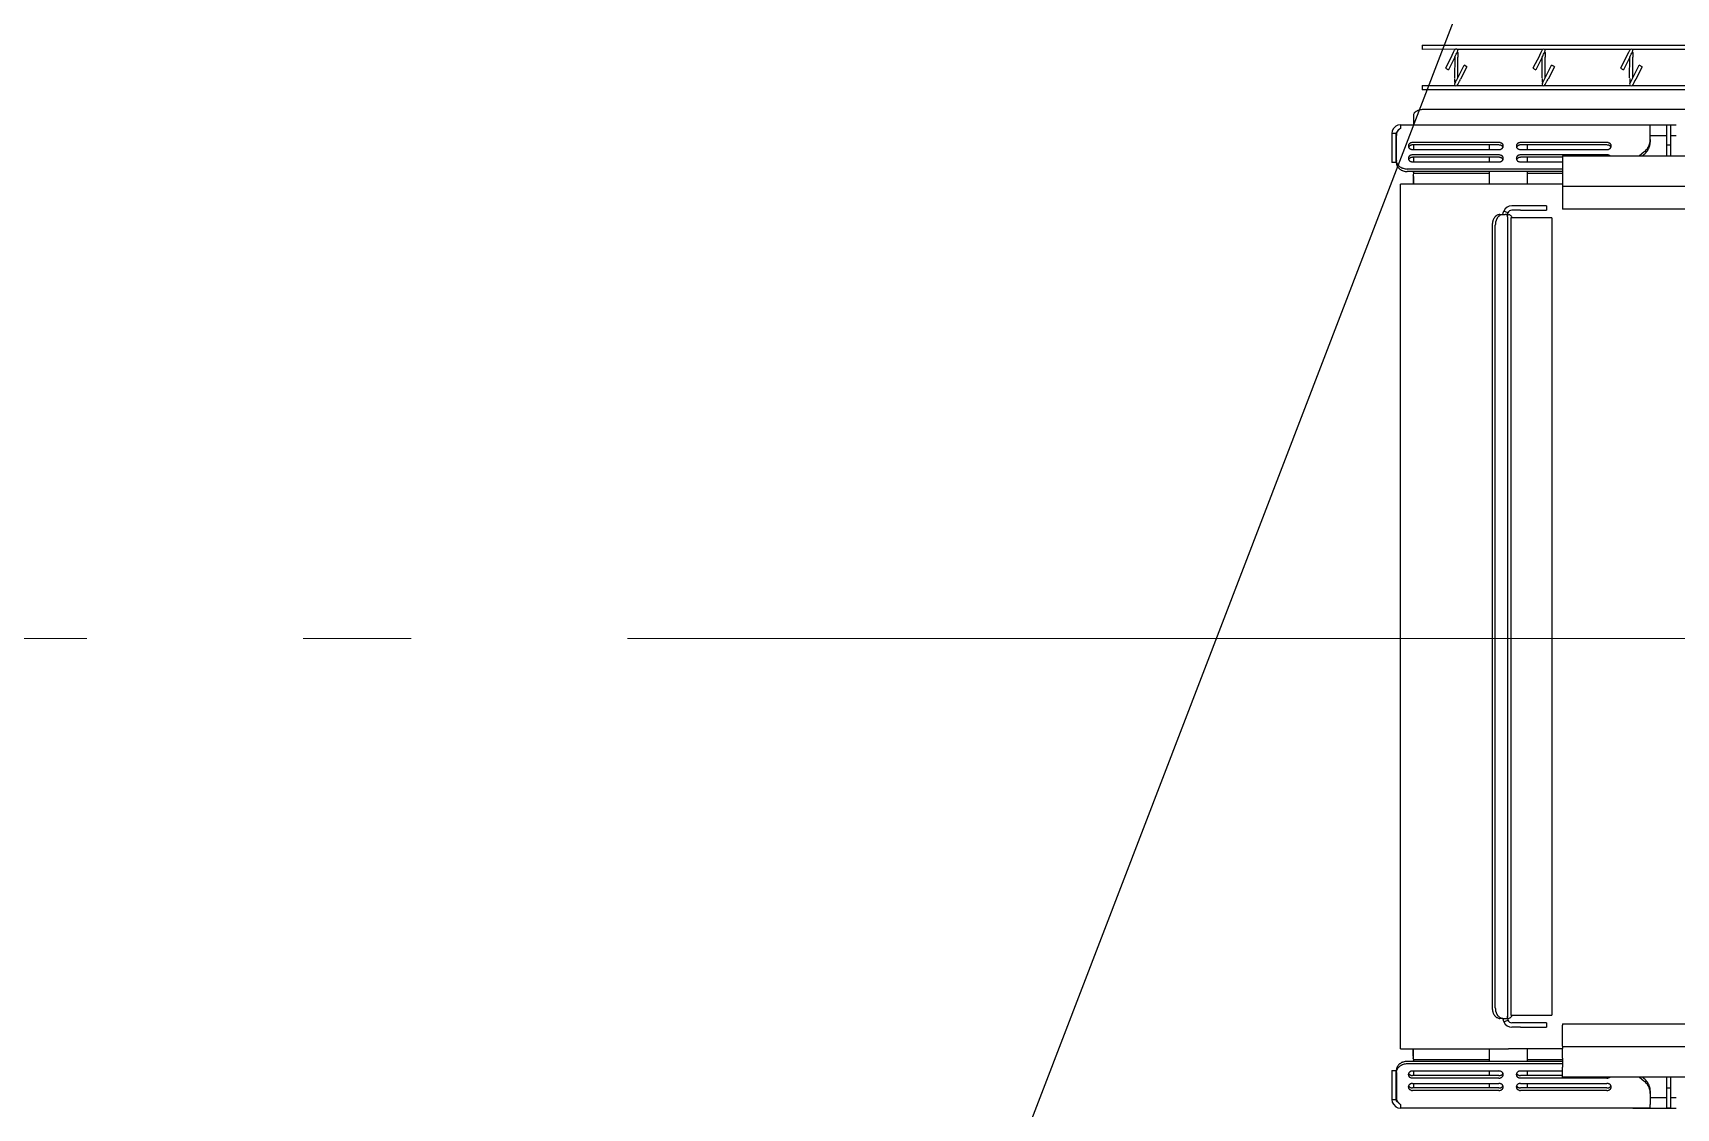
# Model space of a CAD drawing. Header units: millimetres. Extents: x -187347 to 135007, y -6415 to 292048.
# Drawn here: x -49441 to -47921, y 7620 to 8615 of the extents above; entities that cross this region are included whole.
import ezdxf

# ---------------------------------------------------------------- set-up
doc = ezdxf.new("R2010")
doc.units = ezdxf.units.MM
doc.header["$LTSCALE"] = 100
doc.linetypes.add('Z_LINE-CNTR', pattern=[17, 12, -2, 1, -2])
doc.layers.get('0').update_dxf_attribs({"lineweight": 18})
doc.layers.add('1', color=7, linetype='Continuous')
doc.layers.add('Layout Cabinplant', color=30, linetype='Continuous')
doc.layers.add('S-GRID', color=7, linetype='Continuous', lineweight=5)

# ---------------------------------------------------------------- blocks, each defined once
blk = doc.blocks.new('CP_Giblet area_New')
at = {"color": 0, "linetype": 'Continuous'}
for p, q in [((6749.5, 1031.9), (6744.5, 1031.9)), ((6749.5, 1021.9), (6744.5, 1021.9)), ((6753.5, 1031.9), (6749.5, 1031.9)), ((6749.5, 1031.9), (6749.5, 1016.7)), ((6749.5, 1031.9), (6753.5, 1031.9)), ((6768.5, 1031.9), (6753.5, 1031.9)), ((6753.5, 1016.7), (6753.5, 1031.9)), ((6768.5, 1021.9), (6753.5, 1021.9)), ((6779.5, 1031.9), (6768.5, 1031.9)), ((6768.5, 1031.9), (6768.5, 1028.5)), ((6768.5, 1031.9), (6999.5, 1031.9)), ((6768.5, 1018.2), (6768.5, 1028.5)), ((6780.6, 1031.9), (6779.5, 1031.9)), ((6784.5, 1031.9), (6780.6, 1031.9)), ((6784.5, 1031.9), (6791.4, 1031.9)), ((7001.8, 1031.6), (6999.5, 1031.9)), ((6999.5, 1028.5), (6999.5, 1031.9)), ((7000.9, 1027.4), (7003.2, 1025.4)), ((7003.9, 1030.6), (7001.8, 1031.6)), ((7003.2, 1025.4), (7003.5, 1023.9)), ((7003.3, 999.1), (7003.3, 1022.1)), ((7007.5, 1023.9), (7003.5, 1023.9)), ((7003.5, 1023.9), (7003.5, 1000)), ((7006.1, 1028.3), (7003.9, 1030.6)), ((7007.1, 1026.2), (7006.1, 1028.3)), ((7007.5, 1023.9), (7007.1, 1026.2)), ((7007.5, 1000), (7007.5, 1023.9)), ((6749.5, 1016.7), (6749.5, 1013)), ((6753.5, 1013), (6749.5, 1013)), ((6749.5, 1013), (6749.5, 1004.6)), ((6749.5, 1004.6), (6749.5, 1003.2)), ((6753.5, 1013), (6753.5, 1016.7)), ((6753.5, 1004.6), (6753.5, 1013)), ((6753.5, 1003.2), (6753.5, 1004.6)), ((6768.5, 1015.9), (6768.5, 1018.2)), ((6778.5, 1003.2), (6774.3, 1006.6)), ((6774.3, 1004.3), (6775.7, 1003.2)), ((6808.5, 1015.5), (6888.4, 1015.5)), ((6808.5, 1013.2), (6888.4, 1013.2)), ((6888.4, 1009), (6808.5, 1009)), ((6808.5, 1004), (6888.4, 1004)), ((6882, 1013.2), (6882, 1009)), ((6908.4, 1015.5), (6988.3, 1015.5)), ((6908.4, 1013.2), (6988.3, 1013.2)), ((6988.3, 1009), (6908.4, 1009)), ((6908.4, 1004), (6988.3, 1004)), ((6917, 1013.2), (6917, 1009)), ((6987.5, 1009), (6987.5, 1013.2)), ((4431.5, 1003.2), (6849.5, 1003.2)), ((6849.5, 1003.2), (6849.5, 994)), ((6849.5, 1001.8), (6888.4, 1001.8)), ((6888.4, 997.5), (6849.5, 997.5)), ((6849.5, 985.5), (6849.5, 994)), ((6849.5, 990.9), (6993.3, 990.9)), ((6849.5, 988.6), (6993.3, 988.6)), ((6882, 1001.8), (6882, 997.5)), ((6882, 988.6), (6882, 976.9)), ((6908.4, 1001.8), (6988.3, 1001.8)), ((6988.3, 997.5), (6908.4, 997.5)), ((6917, 1001.8), (6917, 997.5)), ((6917, 988.6), (6917, 976.9)), ((6987.5, 997.5), (6987.5, 1001.8)), ((6987.5, 986.9), (6987.6, 988.8)), ((6987.7, 988), (6987.6, 988.8)), ((7003.3, 999.1), (7003.5, 996.9)), ((7003.5, 1000), (7003.5, 996.9)), ((7007.5, 996.9), (7003.5, 996.9)), ((7007.5, 996.9), (7007.5, 1000)), ((6849.5, 974.9), (4976.5, 974.9)), ((6882, 986.9), (6849.5, 986.9)), ((6849.5, 985.5), (6849.5, 976.7)), ((6849.5, 976.9), (6899.5, 976.9)), ((6849.5, 974.9), (6849.5, 976.7)), ((6849.5, 974.4), (6849.5, 974.9)), ((6849.5, 974.4), (6849.5, 955)), ((6999.5, 976.9), (6899.5, 976.9)), ((6987.5, 986.9), (6917, 986.9)), ((6987.5, 986.9), (6987.7, 988)), ((6987.7, 985.9), (6987.5, 986.9)), ((6987.7, 985.2), (6987.5, 984.6)), ((6987.5, 984.6), (6987.7, 983.2)), ((6987.7, 985.9), (6987.7, 985.2)), ((6987.7, 985.2), (6987.7, 985.9)), ((6987.7, 983.2), (6987.7, 985.2)), ((6987.7, 983.2), (6987.7, 976.9)), ((6987.7, 976.9), (6987.7, 983.2)), ((6999.5, 976.9), (6999.5, 176.9)), ((6849.5, 953.9), (4976.5, 953.9)), ((6849.5, 953.9), (6849.5, 955)), ((6859.5, 207.9), (6859.5, 945.9)), ((6897.5, 945.9), (6859.5, 945.9)), ((6864.5, 952.9), (6864.5, 956.9)), ((6867.4, 956.9), (6864.5, 956.9)), ((6864.5, 952.9), (6867.4, 952.9)), ((6881.5, 956.9), (6867.4, 956.9)), ((6867.4, 952.9), (6881.5, 952.9)), ((6888.6, 956.9), (6881.5, 956.9)), ((6881.5, 952.9), (6888.6, 952.9)), ((6888.6, 956.9), (6896.5, 956.9)), ((6888.6, 952.9), (6896.5, 952.9)), ((6897.5, 207.9), (6897.5, 945.9)), ((6900.5, 948.9), (6899.2, 948.5)), ((6903.9, 952.1), (6900.1, 950.4)), ((6900.3, 949.7), (6900.1, 950.4)), ((6900.5, 948.9), (6900.3, 949.7)), ((6900.5, 948.9), (6900.4, 946.8)), ((6900.4, 946.8), (6900.5, 947.8)), ((6900.5, 207), (6900.4, 946.8)), ((6900.5, 948.9), (6901, 948.9)), ((6900.5, 947.8), (6901, 948.9)), ((6902.8, 948.9), (6901, 948.9)), ((6904.7, 948.9), (6902.8, 948.9)), ((6904.4, 950.5), (6903.9, 952.1)), ((6904.7, 948.9), (6904.4, 950.5)), ((6904.7, 948.9), (6907.5, 948.9)), ((6911.8, 938.9), (6911.8, 214.9)), ((6914.6, 214.9), (6914.6, 938.9)), ((4976.5, 199.9), (6849.5, 199.9)), ((6849.5, 198.8), (6849.5, 199.9)), ((6849.5, 179.4), (6849.5, 198.8)), ((6859.5, 207.9), (6878.5, 207.9)), ((6864.5, 196.9), (6864.5, 200.9)), ((6867.4, 200.9), (6864.5, 200.9)), ((6881.5, 200.9), (6867.4, 200.9)), ((6878.5, 207.9), (6897.5, 207.9)), ((6888.6, 200.9), (6881.5, 200.9)), ((6888.6, 200.9), (6896.5, 200.9)), ((6900.4, 204.9), (6899.2, 205.3)), ((6900.3, 204.1), (6900.1, 203.4)), ((6900.1, 203.4), (6903.9, 201.8)), ((6900.4, 204.9), (6900.3, 204.1)), ((6900.5, 207), (6900.4, 204.9)), ((6900.5, 207), (6900.5, 206)), ((6900.5, 206), (6901.1, 204.9)), ((6901.1, 204.9), (6902.8, 204.9)), ((6904.7, 204.9), (6902.8, 204.9)), ((6904.4, 203.3), (6903.9, 201.8)), ((6904.7, 204.9), (6904.4, 203.3)), ((6907.5, 204.9), (6904.7, 204.9)), ((6864.5, 196.9), (6867.4, 196.9)), ((6867.4, 196.9), (6881.5, 196.9)), ((6881.5, 196.9), (6888.6, 196.9)), ((6888.6, 196.9), (6896.5, 196.9)), ((4976.5, 178.9), (6849.5, 178.9)), ((6849.5, 178.9), (6849.5, 179.4)), ((6849.5, 177.1), (6849.5, 178.9)), ((6849.5, 168.3), (6849.5, 177.1)), ((6849.5, 176.9), (6899.5, 176.9)), ((6849.5, 159.8), (6849.5, 168.3)), ((6882, 176.9), (6882, 165.2)), ((6899.5, 176.9), (6999.5, 176.9)), ((6917, 176.9), (6917, 165.2)), ((6987.5, 170.7), (6987.5, 176.9)), ((6987.5, 176.9), (6987.5, 170.7)), ((6987.5, 170.7), (6987.5, 169.4)), ((6987.7, 168.2), (6987.5, 170.7)), ((6987.5, 169.4), (6987.7, 168.2)), ((6987.5, 166.9), (6987.7, 168.2)), ((6849.5, 166.9), (6882, 166.9)), ((6849.5, 165.2), (6993.3, 165.2)), ((6849.5, 162.9), (6993.3, 162.9)), ((6849.5, 150.6), (6849.5, 159.8)), ((6888.4, 156.3), (6849.5, 156.3)), ((6849.5, 152), (6888.4, 152)), ((6882, 156.3), (6882, 152)), ((6988.3, 156.3), (6908.4, 156.3)), ((6908.4, 152), (6988.3, 152)), ((6917, 166.9), (6987.5, 166.9)), ((6917, 156.3), (6917, 152)), ((6987.6, 165), (6987.5, 166.9)), ((6987.7, 165.8), (6987.5, 166.9)), ((6987.5, 152), (6987.5, 156.3)), ((6987.6, 165), (6987.7, 165.8)), ((7003.5, 156.9), (7003.3, 154.7)), ((7003.3, 154.7), (7003.3, 131.7)), ((7003.5, 156.9), (7003.5, 153.8)), ((7003.5, 156.9), (7007.5, 156.9)), ((7003.5, 153.8), (7003.5, 129.9)), ((7007.5, 153.8), (7007.5, 156.9)), ((7007.5, 129.9), (7007.5, 153.8)), ((6849.5, 150.6), (4431.5, 150.6)), ((6749.5, 150.6), (6749.5, 149.2)), ((6749.5, 149.2), (6749.5, 140.8)), ((6749.5, 140.8), (6753.5, 140.8)), ((6749.5, 140.8), (6749.5, 137.1)), ((6749.5, 137.1), (6749.5, 121.9)), ((6753.5, 149.2), (6753.5, 150.6)), ((6753.5, 140.8), (6753.5, 149.2)), ((6753.5, 137.1), (6753.5, 140.8)), ((6753.5, 121.9), (6753.5, 137.1)), ((6768.5, 135.6), (6768.5, 137.9)), ((6775.7, 150.6), (6774.3, 149.5)), ((6774.3, 147.2), (6778.5, 150.6)), ((6808.5, 149.8), (6888.4, 149.8)), ((6888.4, 144.8), (6808.5, 144.8)), ((6808.5, 140.6), (6888.4, 140.6)), ((6808.5, 138.3), (6888.4, 138.3)), ((6882, 144.8), (6882, 140.6)), ((6908.4, 149.8), (6988.3, 149.8)), ((6988.3, 144.8), (6908.4, 144.8)), ((6908.4, 140.6), (6988.3, 140.6)), ((6908.4, 138.3), (6988.3, 138.3)), ((6917, 144.8), (6917, 140.6)), ((6987.5, 140.6), (6987.5, 144.8)), ((6749.5, 131.9), (6744.5, 131.9)), ((6749.5, 121.9), (6744.5, 121.9)), ((6753.5, 121.9), (6749.5, 121.9)), ((6768.5, 131.9), (6753.5, 131.9)), ((6768.5, 121.9), (6753.5, 121.9)), ((6768.5, 135.6), (6768.5, 125.3)), ((6768.5, 125.3), (6768.5, 121.9)), ((6999.5, 121.9), (6768.5, 121.9)), ((6987.5, 115.8), (6987.5, 121.9)), ((6999.5, 121.9), (6999.5, 125.3)), ((6999.5, 121.9), (7001.8, 122.2)), ((7000.5, 126.1), (7001, 126.2)), ((7001, 126.2), (7000.5, 126.1)), ((7003.5, 129.9), (7001, 126.2)), ((7001.8, 122.2), (7003.9, 123.2)), ((7003.5, 129.9), (7007.5, 129.9)), ((7003.9, 123.2), (7006.1, 125.5)), ((7006.1, 125.5), (7007.1, 127.6)), ((7007.1, 127.6), (7007.5, 129.9)), ((5900.6, 107.8), (6977.5, 107.8)), ((6987.5, 112.8), (6987.5, 115.8)), ((5660.5, 89.6), (6979.5, 89.6)), ((6785.1, 85.7), (6705.9, 85.6)), ((6776, 68.2), (6781.9, 79.7)), ((6784.5, 78.4), (6778.7, 66.8)), ((6781.9, 79.7), (6782.6, 81.1)), ((6782.6, 81.1), (6783, 81.7)), ((6783, 81.7), (6783.7, 83)), ((6783.7, 83), (6784.3, 84.4)), ((6784.3, 84.4), (6785.1, 85.7)), ((6784.8, 79), (6784.5, 78.4)), ((6784.5, 78.4), (6784.5, 59.4)), ((6785.5, 80.4), (6784.8, 79)), ((6785.9, 81.1), (6785.5, 80.4)), ((6786.4, 82.2), (6785.9, 81.1)), ((6786.7, 82.8), (6786.4, 82.2)), ((6787.2, 83.5), (6786.7, 82.8)), ((6866.1, 85.7), (6786.9, 85.6)), ((6787.4, 82.1), (6787.2, 83.5)), ((6787.5, 78.4), (6787.3, 59.4)), ((6787.4, 79.1), (6787.4, 82.1)), ((6857, 68.2), (6862.9, 79.7)), ((6865.5, 78.4), (6859.7, 66.8)), ((6863.7, 81.2), (6862.9, 79.7)), ((6864, 81.7), (6863.7, 81.2)), ((6864.9, 83.5), (6864, 81.7)), ((6865.5, 84.6), (6864.9, 83.5)), ((6866.1, 85.7), (6865.5, 84.6)), ((6865.8, 79), (6865.5, 78.4)), ((6865.5, 78.4), (6865.5, 59.4)), ((6866.5, 80.4), (6865.8, 79)), ((6866.9, 81.1), (6866.5, 80.4)), ((6867.4, 82.2), (6866.9, 81.1)), ((6867.7, 82.8), (6867.4, 82.2)), ((6868.2, 83.5), (6867.7, 82.8)), ((6947.1, 85.7), (6867.9, 85.6)), ((6868.4, 82.1), (6868.2, 83.5)), ((6868.5, 78.4), (6868.3, 59.4)), ((6868.4, 79.1), (6868.4, 82.1)), ((6938, 68.2), (6943.9, 79.7)), ((6946.5, 78.4), (6940.7, 66.8)), ((6944.7, 81.2), (6943.9, 79.7)), ((6945, 81.7), (6944.7, 81.2)), ((6945.9, 83.5), (6945, 81.7)), ((6946.5, 84.6), (6945.9, 83.5)), ((6947.1, 85.7), (6946.5, 84.6)), ((6946.8, 79), (6946.5, 78.4)), ((6946.5, 78.4), (6946.5, 59.4)), ((6947.5, 80.4), (6946.8, 79)), ((6947.9, 81.1), (6947.5, 80.4)), ((6948.4, 82.2), (6947.9, 81.1)), ((6948.7, 82.8), (6948.4, 82.2)), ((6949.2, 83.5), (6948.7, 82.8)), ((6979.5, 85.6), (6948.9, 85.6)), ((6949.4, 82.1), (6949.2, 83.5)), ((6949.3, 59.4), (6949.5, 78.4)), ((6949.4, 79.1), (6949.4, 82.1)), ((6979.5, 86.8), (6979.5, 89.6)), ((6979.5, 85.6), (6979.5, 86.8)), ((6776, 68.2), (6778.7, 66.8)), ((6787.3, 59.4), (6793.2, 71)), ((6790, 58.1), (6795.9, 69.6)), ((6795.9, 69.6), (6793.2, 71)), ((6857, 68.2), (6857.8, 67.7)), ((6857.8, 67.7), (6859.7, 66.8)), ((6868.3, 59.4), (6874.2, 71)), ((6871, 58.1), (6876.9, 69.6)), ((6876.9, 69.6), (6874.2, 71)), ((6938, 68.2), (6940.7, 66.8)), ((6949.3, 59.4), (6955.2, 71)), ((6952, 58.1), (6957.9, 69.6)), ((6957.9, 69.6), (6955.2, 71)), ((6979.5, 48.2), (5660.5, 48.2)), ((6705.9, 52.2), (6785.1, 52.2)), ((6784.5, 58.7), (6784.5, 59.4)), ((6784.5, 57.7), (6784.5, 58.7)), ((6784.5, 57.1), (6784.5, 57.7)), ((6784.5, 55.2), (6784.5, 57.1)), ((6784.9, 54.5), (6784.5, 55.2)), ((6784.9, 54.5), (6784.5, 53.3)), ((6785.2, 55), (6784.9, 54.5)), ((6785.5, 55.6), (6785.2, 55)), ((6786.1, 56.7), (6785.5, 55.6)), ((6786.4, 57.3), (6786.1, 56.7)), ((6786.6, 57.9), (6786.4, 57.3)), ((6786.9, 58.5), (6786.6, 57.9)), ((6787.3, 59.4), (6786.9, 58.5)), ((6786.9, 52.2), (6866.1, 52.2)), ((6788.3, 54.8), (6787.4, 53)), ((6789.7, 57.5), (6788.3, 54.8)), ((6790, 58.1), (6789.7, 57.5)), ((6865.5, 58.7), (6865.5, 59.4)), ((6865.5, 57.7), (6865.5, 58.7)), ((6865.5, 57.1), (6865.5, 57.7)), ((6865.5, 55.2), (6865.5, 57.1)), ((6865.9, 54.5), (6865.5, 55.2)), ((6865.9, 54.5), (6865.5, 53.3)), ((6866.2, 55), (6865.9, 54.5)), ((6866.5, 55.6), (6866.2, 55)), ((6867.1, 56.7), (6866.5, 55.6)), ((6867.4, 57.3), (6867.1, 56.7)), ((6867.6, 57.9), (6867.4, 57.3)), ((6867.9, 58.5), (6867.6, 57.9)), ((6868.3, 59.4), (6867.9, 58.5)), ((6867.9, 52.2), (6947.1, 52.2)), ((6869.3, 54.8), (6868.4, 53)), ((6870.7, 57.5), (6869.3, 54.8)), ((6871, 58.1), (6870.7, 57.5)), ((6946.5, 58.7), (6946.5, 59.4)), ((6946.5, 57.7), (6946.5, 58.7)), ((6946.5, 57.1), (6946.5, 57.7)), ((6946.5, 55.2), (6946.5, 57.1)), ((6946.9, 54.5), (6946.5, 55.2)), ((6946.9, 54.5), (6946.5, 53.3)), ((6947.2, 55), (6946.9, 54.5)), ((6947.5, 55.6), (6947.2, 55)), ((6948.1, 56.7), (6947.5, 55.6)), ((6948.4, 57.3), (6948.1, 56.7)), ((6948.6, 57.9), (6948.4, 57.3)), ((6948.9, 58.5), (6948.6, 57.9)), ((6948.6, 52.1), (6979.5, 52.2)), ((6949.3, 59.4), (6948.9, 58.5)), ((6950.3, 54.8), (6949.4, 53)), ((6951.7, 57.5), (6950.3, 54.8)), ((6952, 58.1), (6951.7, 57.5)), ((6979.5, 48.2), (6979.5, 52.2))]:
    blk.add_line(p, q, dxfattribs=at)
for centre, radius, start, end in [((6896.5, 948.9), 8.04, 23.4791, 90.4323), ((6896.4, 948.9), 3.96, 22.1694, 89.1293), ((6896.4, 204.9), 3.96, 270.8707, 337.8306), ((6896.5, 204.9), 8.04, 269.5736, 337.3118), ((6786, 84.4), 1.5, 322.9984, 123), ((6867, 84.4), 1.5, 322.9984, 123), ((6948, 84.4), 1.5, 322.9984, 123), ((6786, 53.4), 1.5, 183.0017, 343.0008), ((6867, 53.4), 1.5, 183.0017, 343.0008), ((6948, 53.4), 1.5, 183.0011, 296.9989), ((6948, 53.4), 1.5, 296.9975, 342.9988)]:
    blk.add_arc(centre, radius, start, end, dxfattribs=at)
for points in [[(7003.3, 1022.1), (7003.3, 1023.3), (7003, 1024.6), (7002.7, 1025.1), (7002.3, 1025.6), (7001.9, 1026.2), (7001.5, 1026.7), (7000.5, 1027.7), (6999.5, 1028.5)], [(6768.5, 1018.2), (6768.6, 1016.1), (6769.1, 1014), (6769.5, 1012.9), (6770, 1011.9), (6770.5, 1011), (6771.1, 1010), (6772.6, 1008.2), (6774.3, 1006.6)], [(6768.5, 1015.9), (6768.6, 1013.8), (6769.1, 1011.7), (6769.5, 1010.6), (6770, 1009.6), (6770.5, 1008.7), (6771.1, 1007.7), (6772.6, 1005.9), (6774.3, 1004.3)], [(6808.5, 1015.5), (6807.6, 1015.4), (6806.7, 1015.2), (6806.4, 1015.1), (6806.2, 1014.9), (6805.9, 1014.7), (6805.6, 1014.4), (6805.3, 1014.2), (6805, 1013.9), (6804.8, 1013.5), (6804.7, 1013.2), (6804.6, 1012.8), (6804.5, 1012.5), (6804.5, 1012.2), (6804.6, 1011.8), (6804.7, 1011.4), (6804.9, 1010.9), (6805.1, 1010.5), (6805.3, 1010.2), (6805.5, 1010), (6805.8, 1009.8), (6806.1, 1009.6), (6806.5, 1009.4), (6807.4, 1009.1), (6808.5, 1009)], [(6808.5, 1013.2), (6807.7, 1013.2), (6806.9, 1013), (6806.7, 1012.9), (6806.4, 1012.8), (6806.1, 1012.6), (6805.8, 1012.4), (6805.2, 1011.9), (6804.8, 1011.2)], [(6808.5, 1004), (6807.7, 1004), (6806.9, 1003.8), (6806.2, 1003.5), (6805.6, 1003.1)], [(6888.4, 1009), (6889.2, 1009), (6890.1, 1009.3), (6890.4, 1009.4), (6890.6, 1009.5), (6891, 1009.8), (6891.2, 1010), (6891.6, 1010.4), (6891.9, 1010.9), (6892.1, 1011.2), (6892.2, 1011.6), (6892.3, 1011.8), (6892.4, 1012), (6892.3, 1012.4), (6892.3, 1012.7), (6892.2, 1013.1), (6892.1, 1013.4), (6891.9, 1013.8), (6891.6, 1014.1), (6891.4, 1014.4), (6891.1, 1014.6), (6890.7, 1014.9), (6890.3, 1015), (6889.4, 1015.4), (6888.4, 1015.5)], [(6892.1, 1011.2), (6891.6, 1011.8), (6891.2, 1012.3), (6891, 1012.4), (6890.8, 1012.6), (6890.4, 1012.7), (6890.1, 1012.9), (6889.2, 1013.1), (6888.4, 1013.2)], [(6888.4, 997.5), (6889.2, 997.6), (6890.1, 997.8), (6890.4, 997.9), (6890.6, 998.1), (6891, 998.3), (6891.2, 998.6), (6891.6, 999), (6891.9, 999.4), (6892.1, 999.8), (6892.2, 1000.1), (6892.3, 1000.3), (6892.4, 1000.6), (6892.3, 1000.9), (6892.3, 1001.3), (6892.2, 1001.6), (6892.1, 1002), (6891.9, 1002.3), (6891.6, 1002.6), (6891.4, 1002.9), (6891.1, 1003.2), (6890.7, 1003.4), (6890.3, 1003.6), (6889.4, 1003.9), (6888.4, 1004)], [(6908.4, 1015.5), (6907.5, 1015.4), (6906.6, 1015.2), (6906.3, 1015.1), (6906.1, 1014.9), (6905.8, 1014.7), (6905.5, 1014.4), (6905.2, 1014.2), (6904.9, 1013.9), (6904.7, 1013.5), (6904.6, 1013.2), (6904.5, 1012.8), (6904.4, 1012.5), (6904.4, 1012.2), (6904.5, 1011.8), (6904.6, 1011.4), (6904.8, 1010.9), (6905, 1010.5), (6905.2, 1010.2), (6905.4, 1010), (6905.7, 1009.8), (6906, 1009.6), (6906.4, 1009.4), (6907.3, 1009.1), (6908.4, 1009)], [(6908.4, 1004), (6907.5, 1004), (6906.6, 1003.7), (6906.3, 1003.6), (6906.1, 1003.5), (6905.8, 1003.2), (6905.5, 1003), (6905.2, 1002.7), (6904.9, 1002.4), (6904.7, 1002.1), (6904.6, 1001.7), (6904.5, 1001.4), (6904.4, 1001), (6904.4, 1000.7), (6904.5, 1000.3), (6904.5, 999.9), (6904.6, 999.6), (6904.8, 999.3), (6905.1, 999), (6905.4, 998.6), (6905.6, 998.4), (6906, 998.2), (6906.4, 998), (6907.3, 997.6), (6908.4, 997.5)], [(6908.4, 1013.2), (6907.6, 1013.2), (6906.8, 1013), (6906.6, 1012.9), (6906.3, 1012.8), (6906, 1012.6), (6905.7, 1012.4), (6905.1, 1011.9), (6904.7, 1011.2)], [(6988.3, 1009), (6989.1, 1009), (6990, 1009.3), (6990.3, 1009.4), (6990.5, 1009.5), (6990.9, 1009.8), (6991.1, 1010), (6991.5, 1010.4), (6991.8, 1010.9), (6992, 1011.2), (6992.1, 1011.6), (6992.2, 1011.8), (6992.3, 1012), (6992.2, 1012.4), (6992.2, 1012.7), (6992.1, 1013.1), (6992, 1013.4), (6991.8, 1013.8), (6991.5, 1014.1), (6991.3, 1014.4), (6991, 1014.6), (6990.6, 1014.9), (6990.2, 1015), (6989.3, 1015.4), (6988.3, 1015.5)], [(6992, 1011.2), (6991.5, 1011.8), (6991.1, 1012.3), (6990.9, 1012.4), (6990.7, 1012.6), (6990.3, 1012.7), (6990, 1012.9), (6989.1, 1013.1), (6988.3, 1013.2)], [(6988.3, 997.5), (6989.1, 997.6), (6990, 997.8), (6990.3, 997.9), (6990.5, 998.1), (6990.9, 998.3), (6991.1, 998.6), (6991.5, 999), (6991.8, 999.4), (6992, 999.8), (6992.1, 1000.1), (6992.2, 1000.3), (6992.3, 1000.6), (6992.2, 1000.9), (6992.2, 1001.3), (6992.1, 1001.6), (6992, 1002), (6991.8, 1002.3), (6991.5, 1002.6), (6991.3, 1002.9), (6991, 1003.2), (6990.6, 1003.4), (6990.2, 1003.6), (6989.3, 1003.9), (6988.3, 1004)], [(6892.1, 999.7), (6891.6, 1000.3), (6891.2, 1000.8), (6891, 1001), (6890.8, 1001.1), (6890.4, 1001.3), (6890.1, 1001.4), (6889.2, 1001.7), (6888.4, 1001.8)], [(6908.4, 1001.8), (6907.6, 1001.7), (6906.8, 1001.5), (6906.6, 1001.4), (6906.3, 1001.3), (6906, 1001.1), (6905.7, 1000.9), (6905.1, 1000.3), (6904.6, 999.6)], [(6992, 999.7), (6991.5, 1000.3), (6991.1, 1000.8), (6990.9, 1001), (6990.7, 1001.1), (6990.3, 1001.3), (6990, 1001.4), (6989.1, 1001.7), (6988.3, 1001.8)], [(6993.3, 990.9), (6995.2, 991.1), (6997.1, 991.6), (6998, 991.9), (6998.8, 992.3), (6999.6, 992.8), (7000.3, 993.3), (7001, 993.9), (7001.6, 994.6), (7002.2, 995.2), (7002.7, 996), (7003.3, 997.5), (7003.3, 999.1)], [(6993.3, 988.6), (6995.2, 988.8), (6997.1, 989.3), (6998, 989.6), (6998.8, 990), (6999.6, 990.5), (7000.3, 991), (7001, 991.6), (7001.6, 992.3), (7002.1, 993), (7002.5, 993.7), (7003.1, 995.3), (7003.5, 996.9)], [(6899.2, 948.5), (6898.4, 948.4), (6897.6, 947.9), (6896.9, 947.1), (6896.3, 946.2)], [(6911.8, 938.9), (6911.6, 940.8), (6911.2, 942.7), (6910.9, 943.6), (6910.6, 944.5), (6910.2, 945.2), (6909.7, 946), (6909.2, 946.6), (6908.6, 947.2), (6908, 947.7), (6907.4, 948.1), (6906.1, 948.7), (6904.7, 948.9)], [(6914.6, 938.9), (6914.5, 940.8), (6914.1, 942.7), (6913.8, 943.6), (6913.4, 944.5), (6913, 945.2), (6912.5, 946), (6912, 946.6), (6911.5, 947.2), (6910.9, 947.7), (6910.2, 948.1), (6908.9, 948.7), (6907.5, 948.9)], [(6904.7, 204.9), (6906.1, 205.1), (6907.4, 205.7), (6908, 206.1), (6908.6, 206.6), (6909.2, 207.2), (6909.7, 207.8), (6910.2, 208.6), (6910.6, 209.3), (6910.9, 210.2), (6911.2, 211.1), (6911.6, 213), (6911.8, 214.9)], [(6907.5, 204.9), (6908.9, 205.1), (6910.2, 205.7), (6910.9, 206.1), (6911.5, 206.6), (6912, 207.2), (6912.5, 207.8), (6913, 208.6), (6913.4, 209.3), (6913.8, 210.2), (6914.1, 211.1), (6914.5, 213), (6914.6, 214.9)], [(6896.3, 207.6), (6896.9, 206.7), (6897.6, 205.9), (6898.4, 205.4), (6899.2, 205.3)], [(6888.4, 149.8), (6889.2, 149.8), (6890.1, 150.1), (6890.4, 150.2), (6890.6, 150.3), (6891, 150.6), (6891.2, 150.8), (6891.5, 151.1), (6891.8, 151.4), (6892, 151.7), (6892.1, 152.1), (6892.3, 152.4), (6892.3, 152.8), (6892.3, 153.1), (6892.2, 153.4), (6892.1, 153.9), (6891.9, 154.3), (6891.7, 154.7), (6891.5, 155.1), (6891.3, 155.3), (6891.1, 155.5), (6890.7, 155.7), (6890.3, 155.8), (6889.4, 156.2), (6888.4, 156.3)], [(6888.4, 152), (6889.1, 152.1), (6889.9, 152.3), (6890.1, 152.4), (6890.4, 152.5), (6890.7, 152.7), (6891, 152.9), (6891.6, 153.4), (6892.1, 154.1)], [(6908.4, 156.3), (6907.5, 156.2), (6906.6, 156), (6906.3, 155.9), (6906.1, 155.7), (6905.8, 155.5), (6905.5, 155.2), (6905.2, 155), (6904.9, 154.7), (6904.7, 154.3), (6904.6, 154), (6904.5, 153.6), (6904.4, 153.3), (6904.4, 152.9), (6904.5, 152.5), (6904.5, 152.2), (6904.6, 151.8), (6904.8, 151.5), (6905.1, 151.2), (6905.4, 150.9), (6905.6, 150.6), (6906, 150.4), (6906.4, 150.2), (6907.3, 149.9), (6908.4, 149.8)], [(6904.7, 154.1), (6905.1, 153.5), (6905.5, 153), (6905.7, 152.8), (6905.9, 152.7), (6906.3, 152.5), (6906.6, 152.4), (6907.5, 152.1), (6908.4, 152)], [(6988.3, 149.8), (6989.1, 149.8), (6990, 150.1), (6990.3, 150.2), (6990.5, 150.3), (6990.9, 150.6), (6991.1, 150.8), (6991.4, 151.1), (6991.7, 151.4), (6991.9, 151.7), (6992, 152.1), (6992.2, 152.4), (6992.2, 152.8), (6992.2, 153.1), (6992.2, 153.5), (6992.1, 153.9), (6992, 154.2), (6991.8, 154.5), (6991.5, 154.8), (6991.3, 155.2), (6991, 155.4), (6990.6, 155.6), (6990.2, 155.8), (6989.3, 156.2), (6988.3, 156.3)], [(6988.3, 152), (6989, 152.1), (6989.8, 152.3), (6990, 152.4), (6990.3, 152.5), (6990.6, 152.7), (6990.9, 152.9), (6991.5, 153.5), (6992, 154.2)], [(7003.5, 156.9), (7003.1, 158.5), (7002.5, 160.1), (7002.1, 160.8), (7001.6, 161.5), (7001, 162.2), (7000.3, 162.8), (6999.6, 163.3), (6998.8, 163.8), (6998, 164.2), (6997.1, 164.5), (6995.2, 165), (6993.3, 165.2)], [(7003.3, 154.7), (7003.3, 156.3), (7002.7, 157.8), (7002.2, 158.6), (7001.6, 159.2), (7001, 159.9), (7000.3, 160.5), (6999.6, 161), (6998.8, 161.5), (6998, 161.9), (6997.1, 162.2), (6995.2, 162.7), (6993.3, 162.9)], [(6774.3, 149.5), (6772.6, 147.9), (6771.1, 146.1), (6770.5, 145.1), (6770, 144.2), (6769.5, 143.2), (6769.1, 142.1), (6768.6, 140), (6768.5, 137.9)], [(6774.3, 147.2), (6772.6, 145.6), (6771.1, 143.8), (6770.5, 142.8), (6770, 141.9), (6769.5, 140.9), (6769.1, 139.8), (6768.6, 137.7), (6768.5, 135.6)], [(6808.5, 144.8), (6807.6, 144.8), (6806.7, 144.5), (6806.4, 144.4), (6806.2, 144.3), (6805.9, 144), (6805.6, 143.8), (6805.3, 143.5), (6805, 143.2), (6804.8, 142.9), (6804.7, 142.5), (6804.6, 142.2), (6804.5, 141.8), (6804.5, 141.4), (6804.6, 141.1), (6804.6, 140.7), (6804.7, 140.4), (6804.9, 140), (6805.2, 139.7), (6805.5, 139.4), (6805.7, 139.2), (6806.1, 138.9), (6806.5, 138.8), (6807.4, 138.4), (6808.5, 138.3)], [(6804.8, 142.6), (6805.2, 142), (6805.6, 141.5), (6805.8, 141.4), (6806, 141.2), (6806.4, 141.1), (6806.7, 140.9), (6807.6, 140.7), (6808.5, 140.6)], [(6805.6, 150.7), (6806.3, 150.3), (6806.9, 150), (6807.7, 149.8), (6808.5, 149.8)], [(6888.4, 138.3), (6889.2, 138.4), (6890.1, 138.6), (6890.4, 138.7), (6890.6, 138.9), (6891, 139.1), (6891.2, 139.4), (6891.5, 139.6), (6891.8, 139.9), (6892, 140.2), (6892.1, 140.6), (6892.3, 141), (6892.3, 141.3), (6892.3, 141.7), (6892.3, 142), (6892.2, 142.4), (6892.1, 142.8), (6891.9, 143.1), (6891.6, 143.4), (6891.4, 143.7), (6891.1, 144), (6890.7, 144.2), (6890.3, 144.4), (6889.4, 144.7), (6888.4, 144.8)], [(6888.4, 140.6), (6889.1, 140.6), (6889.9, 140.8), (6890.1, 140.9), (6890.4, 141), (6890.7, 141.2), (6891, 141.4), (6891.6, 142), (6892.1, 142.8)], [(6908.4, 144.8), (6907.5, 144.8), (6906.6, 144.5), (6906.3, 144.4), (6906.1, 144.3), (6905.8, 144), (6905.5, 143.8), (6905.2, 143.5), (6904.9, 143.2), (6904.7, 142.9), (6904.6, 142.5), (6904.5, 142.2), (6904.4, 141.8), (6904.4, 141.4), (6904.5, 141.1), (6904.5, 140.7), (6904.6, 140.4), (6904.8, 140), (6905.1, 139.7), (6905.4, 139.4), (6905.6, 139.2), (6906, 138.9), (6906.4, 138.8), (6907.3, 138.4), (6908.4, 138.3)], [(6904.7, 142.6), (6905.1, 142), (6905.5, 141.5), (6905.7, 141.4), (6905.9, 141.2), (6906.3, 141.1), (6906.6, 140.9), (6907.5, 140.7), (6908.4, 140.6)], [(6988.3, 138.3), (6989.1, 138.4), (6990, 138.6), (6990.3, 138.7), (6990.5, 138.9), (6990.9, 139.1), (6991.1, 139.4), (6991.4, 139.6), (6991.7, 139.9), (6991.9, 140.2), (6992, 140.6), (6992.2, 141), (6992.2, 141.3), (6992.2, 141.7), (6992.2, 142), (6992.1, 142.4), (6992, 142.8), (6991.8, 143.1), (6991.5, 143.4), (6991.3, 143.7), (6991, 144), (6990.6, 144.2), (6990.2, 144.4), (6989.3, 144.7), (6988.3, 144.8)], [(6988.3, 140.6), (6989, 140.6), (6989.8, 140.8), (6990, 140.9), (6990.3, 141), (6990.6, 141.2), (6990.9, 141.4), (6991.5, 142), (6992, 142.8)], [(6999.5, 125.3), (7000.6, 126.1), (7001.5, 127), (7001.9, 127.6), (7002.3, 128.1), (7002.7, 128.7), (7003, 129.2), (7003.3, 130.5), (7003.3, 131.7)], [(6977.5, 107.8), (6979.4, 107.9), (6981.3, 108.2), (6982.2, 108.4), (6983, 108.7), (6983.8, 109), (6984.5, 109.3), (6985.2, 109.7), (6985.8, 110.1), (6986.3, 110.5), (6986.7, 110.9), (6987.2, 111.8), (6987.5, 112.8)]]:
    blk.add_spline(points, degree=3, dxfattribs=at)
at = {"layer": '1', "color": 0, "linetype": 'Continuous'}
blk.add_line((6717, -582.7), (7834.8, 2328.8), dxfattribs=at)

msp = doc.modelspace()

# ---------------------------------------------------------------- linework, layer by layer
at = {"layer": 'S-GRID', "color": 152, "linetype": 'Z_LINE-CNTR'}
msp.add_line((-89691.4, 8055), (-18064, 8055), dxfattribs=at)

# ---------------------------------------------------------------- block references
at = {"layer": 'Layout Cabinplant', "rotation": 180}
msp.add_blockref('CP_Giblet area_New', (-41176.6, 8652.2, 0), dxfattribs=at)

doc.saveas('drawing.dxf')
